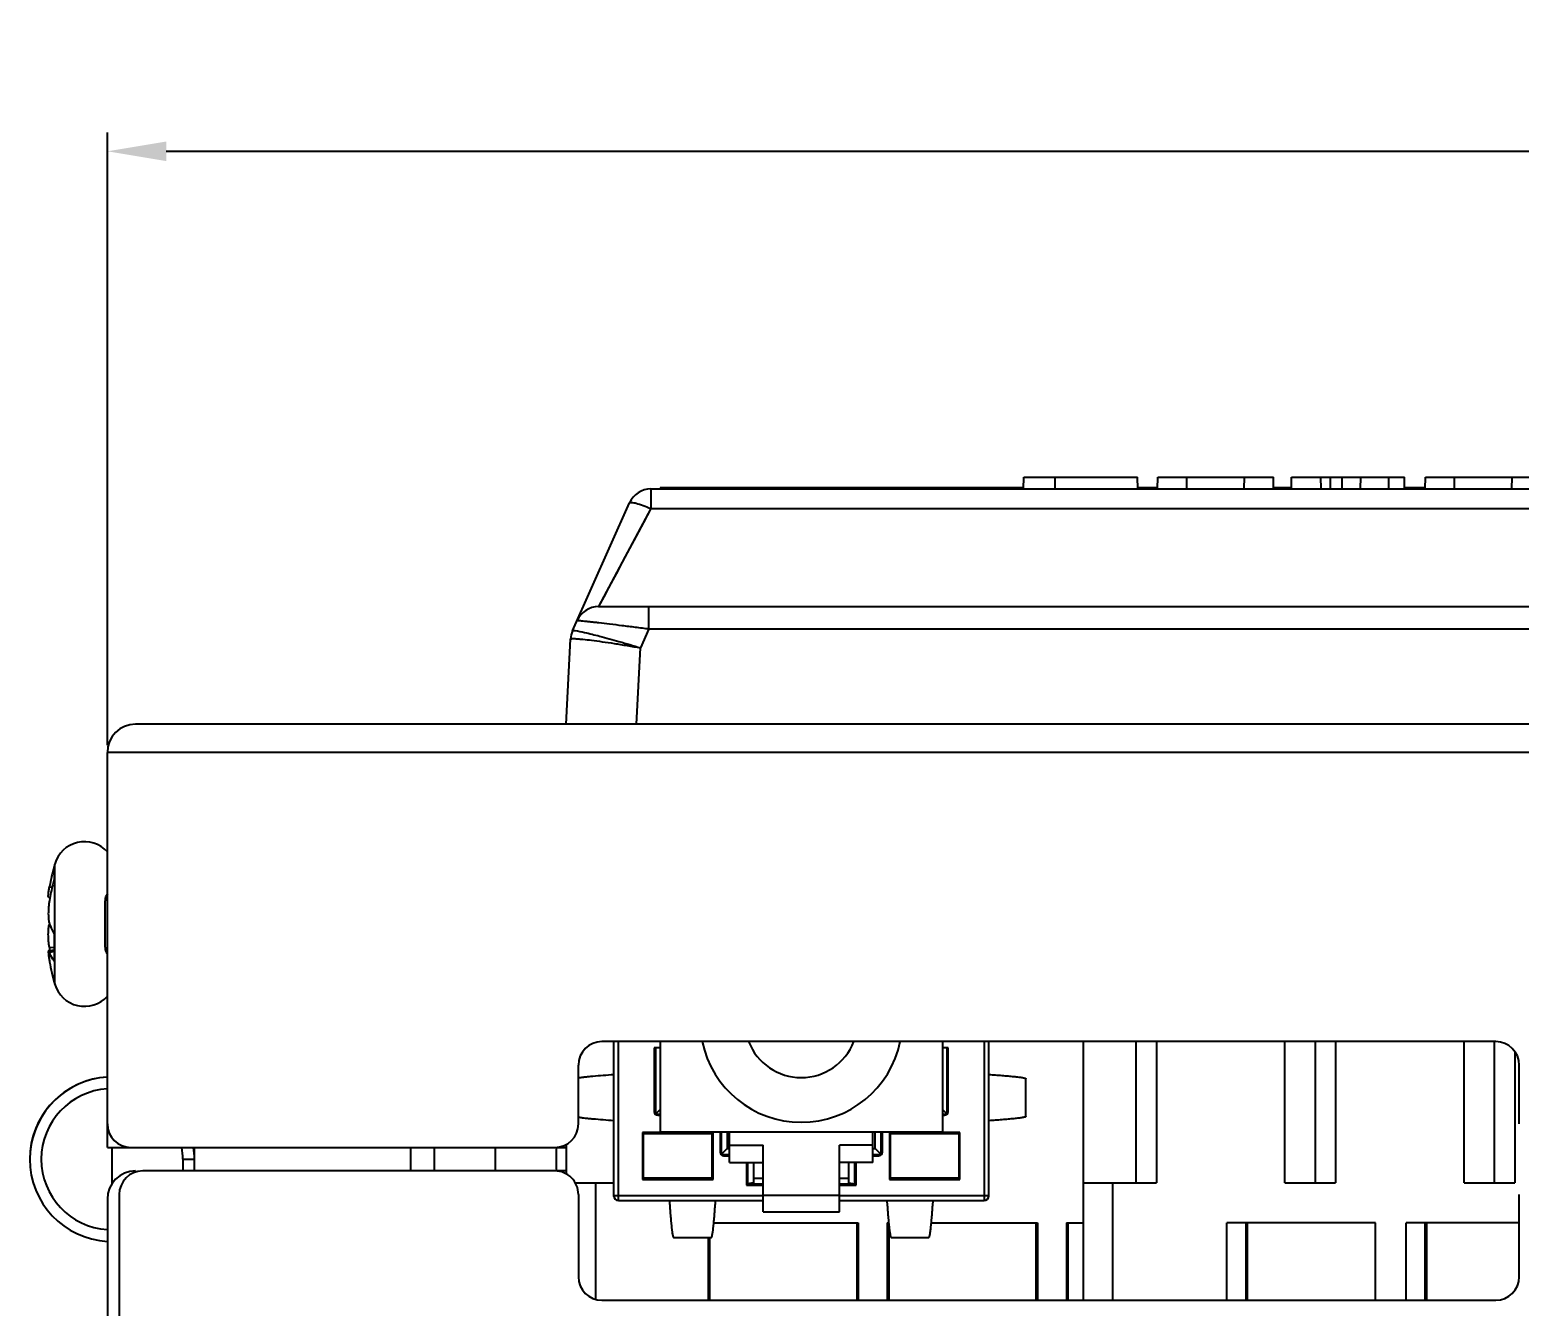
# Model space of a CAD drawing. Header units: millimetres. Extents: x 12659 to 13466, y -343 to 215.
# Drawn here: x 13288.7 to 13352, y -63.5 to -9.2 of the extents above; entities that cross this region are included whole.
import ezdxf

# ---------------------------------------------------------------- set-up
doc = ezdxf.new("R2010")
doc.units = ezdxf.units.MM
doc.header["$PDMODE"] = 3
doc.header["$PDSIZE"] = 1
doc.layers.get('0').update_dxf_attribs({"linetype": 'CONTINUOUS'})
doc.layers.get('Defpoints').update_dxf_attribs({"linetype": 'CONTINUOUS'})
doc.layers.add('Dim', color=1, linetype='CONTINUOUS')
doc.styles.add('OMI-1', font='arial.ttf', dxfattribs={"oblique": 1})
doc.dimstyles.new('1', dxfattribs={"dimtxt": 4, "dimasz": 2.5, "dimexe": 0.8, "dimexo": 0.3, "dimgap": 0.5, "dimtad": 1, "dimtoh": 1, "dimdec": 1, "dimzin": 0, "dimdsep": 46, "dimtxsty": 'OMI-1', "dimcen": 0, "dimclrd": 256, "dimclre": 256, "dimclrt": 256, "dimadec": 0, "dimazin": 0, "dimtfac": 0.8, "dimtdec": 1, "dimtix": 1, "dimtmove": 0, "dimatfit": 3, "dimfxl": 1, "dimtolj": 1, "dimtzin": 0, "dimarcsym": 0})

# ---------------------------------------------------------------- blocks, each defined once
blk = doc.blocks.new('*D6283')
at = {"layer": 'Defpoints', "color": 0}
for p in [(13431.996, -14.416), (13291.996, -39.973), (13431.996, -39.973)]:
    blk.add_point(p, dxfattribs=at)
at = {"layer": 'Dim', "lineweight": -2}
for p, q in [((13291.996, -39.673), (13291.996, -13.616)), ((13431.996, -39.673), (13431.996, -13.616)), ((13294.496, -14.416), (13429.496, -14.416))]:
    blk.add_line(p, q, dxfattribs=at)
at = {"layer": 'Dim'}
for points in [[(13294.496, -13.999), (13294.496, -14.832), (13291.996, -14.416)], [(13429.496, -14.832), (13429.496, -13.999), (13431.996, -14.416)]]:
    blk.add_solid(points, dxfattribs=at)
at = {"layer": 'Dim', "insert": (13361.996, -11.873), "char_height": 4, "attachment_point": 5, "style": 'OMI-1'}
blk.add_mtext('\\A1;140.0', dxfattribs=at)

msp = doc.modelspace()

# ---------------------------------------------------------------- linework, layer by layer
at = {"color": 7, "linetype": 'Continuous'}
for p, q in [((13330.952, -28.773), (13330.961, -28.273)), ((13330.961, -28.273), (13335.798, -28.273)), ((13332.294, -28.773), (13332.286, -28.273)), ((13335.807, -28.773), (13335.798, -28.273)), ((13336.643, -28.773), (13336.652, -28.273)), ((13336.652, -28.273), (13341.574, -28.273)), ((13337.893, -28.773), (13337.884, -28.273)), ((13340.333, -28.773), (13340.342, -28.273)), ((13341.582, -28.773), (13341.574, -28.273)), ((13342.336, -28.773), (13342.345, -28.273)), ((13342.345, -28.273), (13347.142, -28.273)), ((13343.598, -28.773), (13343.589, -28.273)), ((13343.996, -28.773), (13343.997, -28.273)), ((13344.489, -28.773), (13344.492, -28.273)), ((13345.278, -28.773), (13345.284, -28.273)), ((13346.486, -28.773), (13346.475, -28.273)), ((13347.151, -28.773), (13347.142, -28.273)), ((13348.027, -28.773), (13348.035, -28.273)), ((13348.035, -28.273), (13352.957, -28.273)), ((13349.276, -28.773), (13349.268, -28.273)), ((13351.716, -28.773), (13351.725, -28.273)), ((13315.105, -28.773), (13315.105, -29.607)), ((13315.105, -28.773), (13361.644, -28.773)), ((13315.496, -28.723), (13315.496, -28.773)), ((13330.952, -28.723), (13315.496, -28.723)), ((13336.643, -28.723), (13335.807, -28.723)), ((13342.336, -28.723), (13341.582, -28.723)), ((13348.027, -28.723), (13347.151, -28.723)), ((13311.771, -34.804), (13314.192, -29.366)), ((13315.105, -29.607), (13312.879, -33.773)), ((13315.105, -29.607), (13314.783, -30.205)), ((13315.105, -29.607), (13361.623, -29.607)), ((13314.783, -30.205), (13314.48, -30.776)), ((13314.48, -30.776), (13314.195, -31.311)), ((13314.195, -31.311), (13313.931, -31.804)), ((13313.694, -32.248), (13313.484, -32.641)), ((13313.931, -31.804), (13313.694, -32.248)), ((13313.484, -32.641), (13313.305, -32.977)), ((13313.036, -33.481), (13312.949, -33.643)), ((13313.155, -33.257), (13313.036, -33.481)), ((13313.305, -32.977), (13313.155, -33.257)), ((13312.897, -33.741), (13312.879, -33.773)), ((13312.879, -33.773), (13388.113, -33.773)), ((13312.949, -33.643), (13312.897, -33.741)), ((13315.022, -34.721), (13315.022, -33.773)), ((13315.022, -34.721), (13314.662, -35.528)), ((13315.022, -34.721), (13385.971, -34.721)), ((13311.496, -38.773), (13311.686, -35.158)), ((13311.686, -35.158), (13311.686, -35.156)), ((13314.492, -38.773), (13314.662, -35.528)), ((13430.796, -38.773), (13293.196, -38.773)), ((13291.996, -56.773), (13291.996, -39.973)), ((13431.996, -39.973), (13291.996, -39.973)), ((13289.735, -44.837), (13289.735, -45.372)), ((13289.757, -49.823), (13289.757, -44.723)), ((13289.494, -46.131), (13289.553, -46.142)), ((13289.53, -45.707), (13289.537, -45.673)), ((13289.644, -45.716), (13289.53, -45.707)), ((13291.896, -48.259), (13291.896, -46.287)), ((13289.542, -47.289), (13289.53, -47.29)), ((13289.735, -47.698), (13289.735, -48.854)), ((13289.494, -48.415), (13289.735, -48.373)), ((13289.735, -48.29), (13289.53, -48.275)), ((13289.735, -48.444), (13289.53, -48.477)), ((13289.53, -48.839), (13289.537, -48.874)), ((13351.023, -52.273), (13313.023, -52.273)), ((13313.521, -52.273), (13313.521, -58.823)), ((13313.721, -59.023), (13313.721, -52.273)), ((13315.246, -52.543), (13315.246, -55.253)), ((13315.496, -52.543), (13315.246, -52.543)), ((13315.296, -52.543), (13315.296, -55.353)), ((13315.496, -52.273), (13315.496, -56.103)), ((13327.496, -52.273), (13327.496, -56.103)), ((13327.746, -52.543), (13327.496, -52.543)), ((13327.696, -55.353), (13327.696, -52.543)), ((13327.746, -55.253), (13327.746, -52.543)), ((13329.271, -52.273), (13329.271, -59.023)), ((13329.471, -58.823), (13329.471, -52.273)), ((13333.496, -63.273), (13333.496, -52.273)), ((13335.736, -58.273), (13335.736, -52.273)), ((13336.596, -52.273), (13336.596, -58.273)), ((13342.056, -58.273), (13342.056, -52.273)), ((13343.356, -58.273), (13343.356, -52.273)), ((13344.216, -52.273), (13344.216, -58.273)), ((13349.676, -58.273), (13349.676, -52.273)), ((13350.976, -58.273), (13350.976, -52.273)), ((13351.836, -52.696), (13351.836, -58.273)), ((13291.663, -53.815), (13291.367, -53.875)), ((13291.962, -53.781), (13291.663, -53.815)), ((13291.996, -53.78), (13291.962, -53.781)), ((13312.023, -55.773), (13312.023, -53.273)), ((13352.023, -55.773), (13352.023, -53.273)), ((13290.254, -54.364), (13290.005, -54.545)), ((13290.517, -54.205), (13290.254, -54.364)), ((13290.792, -54.071), (13290.517, -54.205)), ((13291.076, -53.961), (13290.792, -54.071)), ((13291.367, -53.875), (13291.076, -53.961)), ((13331.05, -55.452), (13331.05, -53.853)), ((13289.552, -54.981), (13289.363, -55.221)), ((13289.558, -54.973), (13289.366, -55.217)), ((13289.772, -54.749), (13289.558, -54.973)), ((13290.005, -54.545), (13289.772, -54.749)), ((13289.193, -55.482), (13289.045, -55.757)), ((13289.195, -55.478), (13289.047, -55.754)), ((13289.363, -55.221), (13289.193, -55.482)), ((13289.366, -55.217), (13289.195, -55.478)), ((13315.496, -55.153), (13315.296, -55.353)), ((13315.296, -55.353), (13315.496, -55.353)), ((13315.396, -55.403), (13315.496, -55.403)), ((13327.496, -55.153), (13327.696, -55.353)), ((13327.496, -55.353), (13327.696, -55.353)), ((13327.496, -55.403), (13327.596, -55.403)), ((13288.825, -56.344), (13288.754, -56.65)), ((13288.826, -56.339), (13288.755, -56.645)), ((13288.922, -56.045), (13288.825, -56.344)), ((13288.924, -56.041), (13288.826, -56.339)), ((13289.045, -55.757), (13288.922, -56.045)), ((13289.047, -55.754), (13288.924, -56.041)), ((13314.746, -56.133), (13314.746, -58.133)), ((13317.746, -56.133), (13314.746, -56.133)), ((13314.796, -58.083), (13314.796, -56.183)), ((13314.796, -56.183), (13317.696, -56.183)), ((13315.496, -56.103), (13327.496, -56.103)), ((13317.696, -56.183), (13317.696, -58.083)), ((13317.746, -58.133), (13317.746, -56.133)), ((13318.046, -56.103), (13318.046, -56.973)), ((13318.096, -56.103), (13318.096, -57.073)), ((13318.346, -56.103), (13318.346, -56.823)), ((13318.446, -57.408), (13318.446, -56.103)), ((13324.546, -57.408), (13324.546, -56.103)), ((13324.646, -56.823), (13324.646, -56.103)), ((13324.896, -57.073), (13324.896, -56.103)), ((13324.946, -56.973), (13324.946, -56.103)), ((13325.246, -56.133), (13325.246, -58.133)), ((13328.246, -56.133), (13325.246, -56.133)), ((13325.296, -58.083), (13325.296, -56.183)), ((13325.296, -56.183), (13328.196, -56.183)), ((13328.196, -56.183), (13328.196, -58.083)), ((13328.246, -58.133), (13328.246, -56.133)), ((13288.711, -56.957), (13288.696, -57.273)), ((13288.755, -56.645), (13288.711, -56.957)), ((13288.754, -56.65), (13288.711, -56.959)), ((13291.996, -56.773), (13311.023, -56.773)), ((13292.196, -58.315), (13292.196, -56.773)), ((13295.696, -57.773), (13295.696, -56.773)), ((13304.898, -57.773), (13304.898, -56.773)), ((13305.898, -57.773), (13305.898, -56.773)), ((13308.496, -57.773), (13308.496, -56.773)), ((13311.094, -57.779), (13311.094, -56.766)), ((13311.094, -56.773), (13311.496, -56.773)), ((13311.496, -56.648), (13311.496, -57.894)), ((13318.346, -56.823), (13318.096, -57.073)), ((13318.346, -56.823), (13318.446, -56.823)), ((13318.446, -56.676), (13319.871, -56.676)), ((13319.871, -59.503), (13319.871, -56.676)), ((13323.121, -59.503), (13323.121, -56.676)), ((13324.546, -56.676), (13323.121, -56.676)), ((13324.546, -56.823), (13324.646, -56.823)), ((13324.646, -56.823), (13324.896, -57.073)), ((13295.205, -57.273), (13295.205, -57.773)), ((13295.205, -57.273), (13295.696, -57.273)), ((13318.096, -57.073), (13318.446, -57.073)), ((13318.196, -57.123), (13318.446, -57.123)), ((13318.446, -57.408), (13319.871, -57.408)), ((13319.166, -57.408), (13319.166, -58.373)), ((13319.216, -57.408), (13319.216, -58.323)), ((13319.466, -57.408), (13319.466, -58.277)), ((13324.546, -57.408), (13323.121, -57.408)), ((13323.526, -58.277), (13323.526, -57.408)), ((13323.776, -58.323), (13323.776, -57.408)), ((13323.826, -58.373), (13323.826, -57.408)), ((13324.546, -57.073), (13324.896, -57.073)), ((13324.546, -57.123), (13324.796, -57.123)), ((13293.196, -57.773), (13293.196, -57.82)), ((13311.023, -57.773), (13293.496, -57.773)), ((13311.496, -57.773), (13311.094, -57.773)), ((13314.746, -58.133), (13317.746, -58.133)), ((13317.696, -58.083), (13314.796, -58.083)), ((13319.466, -58.073), (13319.871, -58.073)), ((13323.121, -58.073), (13323.526, -58.073)), ((13325.246, -58.133), (13328.246, -58.133)), ((13328.196, -58.083), (13325.296, -58.083)), ((13292.496, -58.773), (13292.496, -161.773)), ((13311.886, -58.273), (13313.521, -58.273)), ((13312.023, -58.773), (13312.023, -62.273)), ((13312.746, -58.273), (13312.746, -63.232)), ((13319.871, -58.823), (13313.521, -58.823)), ((13319.166, -58.373), (13319.871, -58.373)), ((13319.466, -58.277), (13319.216, -58.323)), ((13319.216, -58.323), (13319.871, -58.323)), ((13319.871, -58.798), (13323.121, -58.798)), ((13323.121, -58.323), (13323.776, -58.323)), ((13323.121, -58.373), (13323.826, -58.373)), ((13329.471, -58.823), (13323.121, -58.823)), ((13323.526, -58.277), (13323.776, -58.323)), ((13333.496, -58.273), (13336.596, -58.273)), ((13334.746, -63.273), (13334.746, -58.273)), ((13342.056, -58.273), (13344.216, -58.273)), ((13349.676, -58.273), (13351.836, -58.273)), ((13352.023, -62.273), (13352.023, -58.773)), ((13291.996, -58.973), (13291.996, -161.573)), ((13313.721, -59.023), (13319.871, -59.023)), ((13319.871, -59.503), (13323.121, -59.503)), ((13323.121, -59.023), (13329.271, -59.023)), ((13317.779, -59.973), (13323.916, -59.973)), ((13323.856, -59.973), (13323.856, -63.273)), ((13323.916, -59.973), (13323.916, -63.273)), ((13325.156, -59.973), (13325.156, -63.273)), ((13325.156, -59.973), (13325.216, -59.973)), ((13325.216, -60.006), (13325.216, -63.273)), ((13327.029, -59.973), (13331.536, -59.973)), ((13331.476, -59.973), (13331.476, -63.273)), ((13331.536, -59.973), (13331.536, -63.273)), ((13332.776, -59.973), (13332.776, -63.273)), ((13332.776, -59.973), (13333.496, -59.973)), ((13332.836, -59.973), (13332.836, -63.273)), ((13339.596, -63.273), (13339.596, -59.973)), ((13345.916, -59.973), (13339.596, -59.973)), ((13340.396, -59.973), (13340.396, -63.273)), ((13340.456, -59.973), (13340.456, -63.273)), ((13345.916, -63.273), (13345.916, -59.973)), ((13347.216, -63.273), (13347.216, -59.973)), ((13352.023, -59.973), (13347.216, -59.973)), ((13348.016, -59.973), (13348.016, -63.273)), ((13348.076, -59.973), (13348.076, -63.273)), ((13316.071, -60.602), (13317.671, -60.602)), ((13317.536, -60.602), (13317.536, -63.273)), ((13317.596, -60.602), (13317.596, -63.273)), ((13325.321, -60.602), (13326.921, -60.602)), ((13313.023, -63.273), (13351.023, -63.273))]:
    msp.add_line(p, q, dxfattribs=at)
for centre, radius, start, end in [((13315.105, -29.773), 1, 90, 156.00036), ((13312.879, -34.773), 1, 90, 156), ((13312.684, -35.211), 1, 156, 177), ((13293.196, -39.973), 1.2, 90, 180), ((13291.019, -45.087), 1.314, 41.99703, 163.90839), ((13296.808, -46.957), 7.384, 163.32037, 169.98446), ((13298.596, -47.273), 9.2, 163.90839, 164.63128), ((13292.396, -46.287), 0.5, 143.1502, 180), ((13291.64, -48.022), 2.233, 160.41518, 160.88241), ((13297.433, -46.951), 8.013, 189.51104, 190.45526), ((13292.396, -48.259), 0.5, 180, 216.8498), ((13298.596, -47.273), 9.2, 190.01911, 196.09161), ((13291.019, -49.459), 1.314, 196.09161, 318.00297), ((13313.023, -53.273), 1, 90, 180), ((13321.496, -51.403), 4.3, 191.67891, 348.32109), ((13321.496, -51.403), 2.4, 201.27655, 338.72345), ((13351.023, -53.273), 1, 0, 90), ((13292.196, -57.273), 3.5, 93.27516, 266.72484), ((13292.187, -57.273), 3, 93.65694, 266.34304), ((13315.396, -55.253), 0.15, 180, 270), ((13327.596, -55.253), 0.15, 270, 0), ((13292.996, -55.773), 1, 180, 270), ((13311.023, -55.773), 1, 270, 0), ((13292.191, -57.274), 3.014, 0.02246, 9.5755), ((13292.196, -57.273), 3.5, 0, 8.21999), ((13318.196, -56.973), 0.15, 180, 270), ((13324.796, -56.973), 0.15, 270, 0), ((13293.196, -58.973), 1.2, 90, 180), ((13293.496, -58.773), 1, 90, 180), ((13311.023, -58.773), 1, 0, 90.00003), ((13313.721, -58.823), 0.2, 180, 270), ((13329.271, -58.823), 0.2, 270, 0), ((13313.023, -62.273), 1, 180, 270), ((13351.023, -62.273), 1, 270, 0)]:
    msp.add_arc(centre, radius, start, end, dxfattribs=at)
for points, knots in [([(13314.192, -29.366), (13314.196, -29.356), (13314.228, -29.341), (13314.326, -29.344), (13314.514, -29.385), (13314.788, -29.476), (13314.995, -29.559), (13315.105, -29.607)], [0, 0, 0, 0, 0.034787, 0.096035, 0.309256, 0.624351, 1, 1, 1, 1]), ([(13311.771, -34.803), (13311.776, -34.793), (13311.824, -34.792), (13311.856, -34.794), (13311.883, -34.797)], [0, 0, 0, 0, 0.297225, 1, 1, 1, 1]), ([(13311.883, -34.797), (13312.017, -34.812), (13312.366, -34.89), (13312.987, -35.044), (13313.78, -35.265), (13314.358, -35.436), (13314.662, -35.528)], [0, 0, 0, 0, 0.140959, 0.371698, 0.668133, 1, 1, 1, 1]), ([(13311.966, -34.366), (13311.966, -34.365), (13311.974, -34.365), (13311.985, -34.364), (13312.005, -34.365), (13312.046, -34.366), (13312.116, -34.372), (13312.22, -34.382), (13312.352, -34.395), (13312.51, -34.412), (13312.691, -34.432), (13312.974, -34.464), (13313.371, -34.512), (13313.888, -34.576), (13314.445, -34.646), (13314.827, -34.695), (13315.022, -34.721)], [0, 0, 0, 0, 0.001636, 0.005636, 0.012063, 0.020913, 0.045826, 0.080107, 0.123315, 0.174973, 0.234465, 0.301118, 0.452994, 0.624356, 0.80895, 1, 1, 1, 1]), ([(13311.686, -35.156), (13311.689, -35.149), (13311.717, -35.141), (13311.762, -35.137), (13311.84, -35.136), (13311.941, -35.141), (13312.068, -35.15), (13312.286, -35.17), (13312.61, -35.208), (13313.053, -35.268), (13313.555, -35.343), (13314.099, -35.431), (13314.472, -35.495), (13314.662, -35.529)], [0, 0, 0, 0, 0.007758, 0.023896, 0.049, 0.082998, 0.125586, 0.176403, 0.300685, 0.45115, 0.622115, 0.80746, 1, 1, 1, 1]), ([(13289.735, -45.372), (13289.713, -45.446), (13289.633, -45.743), (13289.569, -46.044), (13289.53, -46.272)], [0, 0, 0, 0, 0.251144, 1, 1, 1, 1]), ([(13289.494, -46.131), (13289.49, -46.131), (13289.487, -46.122), (13289.485, -46.112), (13289.484, -46.099), (13289.484, -46.082), (13289.484, -46.053), (13289.488, -46.009), (13289.494, -45.948), (13289.508, -45.846), (13289.521, -45.764), (13289.53, -45.707)], [0, 0, 0, 0, 0.024642, 0.047534, 0.078304, 0.117031, 0.163645, 0.279756, 0.424552, 0.595167, 1, 1, 1, 1]), ([(13289.53, -46.272), (13289.515, -46.364), (13289.492, -46.552), (13289.482, -46.785), (13289.486, -46.962), (13289.494, -47.077), (13289.508, -47.174), (13289.522, -47.231), (13289.53, -47.256)], [0, 0, 0, 0, 0.284562, 0.571956, 0.703847, 0.821512, 0.921127, 1, 1, 1, 1]), ([(13289.53, -48.275), (13289.515, -48.182), (13289.492, -47.994), (13289.482, -47.762), (13289.486, -47.584), (13289.494, -47.469), (13289.508, -47.372), (13289.522, -47.315), (13289.53, -47.29)], [0, 0, 0, 0, 0.284562, 0.571956, 0.703847, 0.821512, 0.921127, 1, 1, 1, 1]), ([(13289.53, -47.256), (13289.543, -47.293), (13289.6, -47.445), (13289.673, -47.591), (13289.735, -47.698)], [0, 0, 0, 0, 0.240627, 1, 1, 1, 1]), ([(13289.494, -48.415), (13289.49, -48.416), (13289.487, -48.424), (13289.485, -48.434), (13289.484, -48.448), (13289.484, -48.464), (13289.484, -48.493), (13289.488, -48.537), (13289.494, -48.598), (13289.508, -48.701), (13289.521, -48.782), (13289.53, -48.839)], [0, 0, 0, 0, 0.024642, 0.047534, 0.078304, 0.117031, 0.163645, 0.279756, 0.424552, 0.595167, 1, 1, 1, 1]), ([(13289.53, -48.477), (13289.527, -48.468), (13289.52, -48.452), (13289.511, -48.434), (13289.505, -48.424), (13289.5, -48.418), (13289.496, -48.415), (13289.494, -48.415)], [0, 0, 0, 0, 0.404571, 0.70399, 0.813971, 0.898175, 1, 1, 1, 1]), ([(13289.735, -48.854), (13289.714, -48.824), (13289.634, -48.705), (13289.569, -48.576), (13289.53, -48.477)], [0, 0, 0, 0, 0.256451, 1, 1, 1, 1]), ([(13312.022, -53.815), (13312.058, -53.806), (13312.142, -53.792), (13312.283, -53.774), (13312.454, -53.755), (13312.719, -53.731), (13313.078, -53.702), (13313.371, -53.68), (13313.521, -53.668)], [0, 0, 0, 0, 0.072493, 0.169157, 0.284528, 0.413968, 0.700144, 1, 1, 1, 1]), ([(13329.471, -53.668), (13329.564, -53.675), (13329.748, -53.689), (13330.021, -53.711), (13330.282, -53.732), (13330.522, -53.754), (13330.729, -53.776), (13330.876, -53.795), (13330.966, -53.813), (13331.006, -53.824), (13331.03, -53.833), (13331.042, -53.84), (13331.05, -53.848), (13331.05, -53.853)], [0, 0, 0, 0, 0.174359, 0.347501, 0.513519, 0.666365, 0.799433, 0.904431, 0.943405, 0.972084, 0.982482, 0.990377, 1, 1, 1, 1]), ([(13313.521, -55.637), (13313.371, -55.625), (13313.078, -55.603), (13312.72, -55.575), (13312.454, -55.55), (13312.283, -55.532), (13312.142, -55.513), (13312.058, -55.499), (13312.022, -55.491)], [0, 0, 0, 0, 0.299808, 0.585951, 0.715386, 0.830765, 0.927455, 1, 1, 1, 1]), ([(13331.05, -55.452), (13331.05, -55.458), (13331.042, -55.465), (13331.03, -55.472), (13331.006, -55.482), (13330.966, -55.492), (13330.876, -55.51), (13330.729, -55.529), (13330.522, -55.552), (13330.282, -55.573), (13330.021, -55.595), (13329.748, -55.616), (13329.564, -55.63), (13329.471, -55.637)], [0, 0, 0, 0, 0.009617, 0.017513, 0.027914, 0.056596, 0.095568, 0.200567, 0.333636, 0.486481, 0.652499, 0.825641, 1, 1, 1, 1]), ([(13315.887, -59.023), (13315.894, -59.116), (13315.908, -59.3), (13315.929, -59.573), (13315.95, -59.833), (13315.972, -60.073), (13315.991, -60.254), (13316.008, -60.38), (13316.02, -60.456), (13316.032, -60.518), (13316.042, -60.558), (13316.051, -60.582), (13316.058, -60.594), (13316.066, -60.602), (13316.071, -60.602)], [0, 0, 0, 0, 0.17422, 0.347106, 0.512876, 0.665648, 0.798654, 0.85527, 0.903817, 0.943164, 0.972172, 0.982591, 0.990447, 1, 1, 1, 1]), ([(13317.671, -60.602), (13317.676, -60.602), (13317.684, -60.594), (13317.691, -60.582), (13317.701, -60.558), (13317.711, -60.518), (13317.723, -60.456), (13317.735, -60.38), (13317.751, -60.254), (13317.77, -60.073), (13317.792, -59.833), (13317.813, -59.573), (13317.834, -59.3), (13317.848, -59.116), (13317.856, -59.023)], [0, 0, 0, 0, 0.009554, 0.017407, 0.027824, 0.056837, 0.096183, 0.14473, 0.201347, 0.334353, 0.487125, 0.652895, 0.82578, 1, 1, 1, 1]), ([(13325.137, -59.023), (13325.144, -59.116), (13325.158, -59.3), (13325.179, -59.573), (13325.2, -59.833), (13325.222, -60.073), (13325.241, -60.254), (13325.258, -60.38), (13325.27, -60.456), (13325.282, -60.518), (13325.292, -60.558), (13325.301, -60.582), (13325.308, -60.594), (13325.316, -60.602), (13325.321, -60.602)], [0, 0, 0, 0, 0.17422, 0.347106, 0.512876, 0.665648, 0.798654, 0.85527, 0.903817, 0.943164, 0.972172, 0.982591, 0.990447, 1, 1, 1, 1]), ([(13326.921, -60.602), (13326.926, -60.602), (13326.934, -60.594), (13326.941, -60.582), (13326.951, -60.558), (13326.961, -60.518), (13326.973, -60.456), (13326.985, -60.38), (13327.001, -60.254), (13327.02, -60.073), (13327.042, -59.833), (13327.063, -59.573), (13327.084, -59.3), (13327.098, -59.116), (13327.106, -59.023)], [0, 0, 0, 0, 0.009554, 0.017407, 0.027824, 0.056837, 0.096183, 0.14473, 0.201347, 0.334353, 0.487125, 0.652895, 0.82578, 1, 1, 1, 1])]:
    msp.add_open_spline(points, degree=3, knots=knots, dxfattribs=at)
msp.add_open_spline([(13311.771, -34.803), (13311.722, -34.914), (13311.693, -35.035), (13311.686, -35.156)], degree=3, dxfattribs=at)

# ---------------------------------------------------------------- dimensions: what is measured, and where the dimension line sits
at = {"layer": 'Dim'}
dim = msp.add_linear_dim(base=(13431.996, -14.416), p1=(13291.996, -39.973), p2=(13431.996, -39.973), dimstyle='1', dxfattribs=at)
dim.commit()
dim.dimension.update_dxf_attribs({"geometry": '*D6283', "text_midpoint": (13361.996, -11.873)})

doc.saveas('drawing.dxf')
